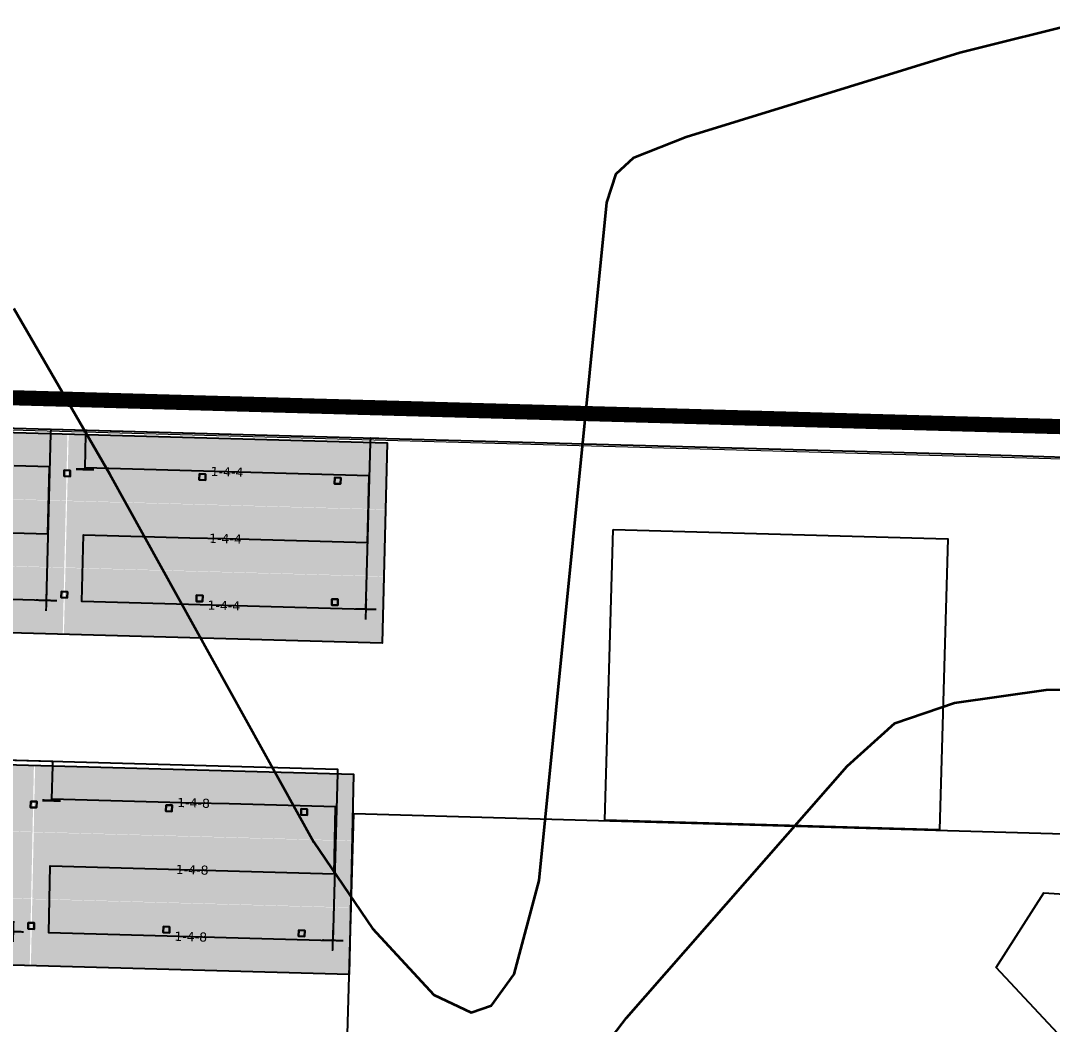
# Model space of a CAD drawing. Header units: metres. Extents: x 1477905 to 1478744, y 4202276 to 4202610.
# Drawn here: x 1478079.2 to 1478113.26, y 4202430.7 to 4202463.87 of the extents above; entities that cross this region are included whole.
import ezdxf

# ---------------------------------------------------------------- set-up
doc = ezdxf.new("R2010")
doc.units = ezdxf.units.M
doc.layers.add('Nouveau Terrain - CN - Courbes', color=22, linetype='Continuous', lineweight=0)
for name, color, linetype in [('PVcase AC Cables (Inverter - Transformer)', 181, 'Continuous'), ('PVcase Device Coloring', 7, 'Continuous'), ('PVcase Polarity Symbols', 7, 'Continuous'), ('PVcase Poles', 7, 'Continuous'), ('PVcase PV Area', 30, 'Continuous'), ('PVcase PV Modules (full frames)', 142, 'Continuous'), ('PVcase PV Modules (optimised)', 142, 'Continuous'), ('PVcase String Cables', 150, 'Continuous'), ('PVcase Stringing Numbers', 7, 'Continuous'), ('PVcase Strings', 92, 'Continuous'), ('PVcase Trenches', 7, 'Continuous')]:
    doc.layers.add(name, color=color, linetype=linetype)
doc.layers.add('PVcase Offsets', color=240, linetype='Continuous', plot=False)
doc.styles.get("Standard").update_dxf_attribs({"font": 'verdana.ttf'})
doc.styles.add('UBS-Style de texte', font='verdana.ttf')

# ---------------------------------------------------------------- blocks, each defined once
blk = doc.blocks.new('3P18@15DEG F FX ID2 PVBlock')
at = {"layer": 'PVcase PV Modules (optimised)', "color": 0}
blk.add_polyline3d([(0, 0, 1.773945735132677), (21.06698842950539, -0.5810537936249747, 1.773945735132684), (20.88445742833418, -7.198992669318526, 7.019385073192552e-15), (-0.182531001171211, -6.617938875693552, 0)], close=True, dxfattribs=at)

msp = doc.modelspace()

# ---------------------------------------------------------------- hatches: boundary and pattern name
at = {"layer": 'PVcase Device Coloring', "true_color": 0x18bf00, "transparency": 33554582}
for points in [[(1478064.14995195, 4202450.66469075), (1478064.098045019, 4202448.464906592), (1478080.691373751, 4202448.007241908), (1478080.743280682, 4202450.207026066)], [(1478080.782261551, 4202450.205950926), (1478080.73035462, 4202448.006166768), (1478091.243195011, 4202447.71620953), (1478091.295101942, 4202449.915993688)], [(1478065.2560961, 4202448.423303169), (1478065.20418917, 4202446.223519011), (1478080.639238959, 4202445.797801104), (1478080.69114589, 4202447.997585262)], [(1478080.730126758, 4202447.996510122), (1478080.678219828, 4202445.796725964), (1478091.191060219, 4202445.506768726), (1478091.242967149, 4202447.706552884)], [(1478048.774668419, 4202446.667002736), (1478048.722761488, 4202444.467218578), (1478080.587104167, 4202443.5883603), (1478080.639011097, 4202445.788144458)], [(1478080.677991966, 4202445.787069318), (1478080.626085035, 4202443.58728516), (1478091.138925426, 4202443.297327922), (1478091.190832357, 4202445.49711208)], [(1478063.038842951, 4202439.721618328), (1478062.992840501, 4202437.521671318), (1478079.589316449, 4202437.063919829), (1478079.6353189, 4202439.26386684)], [(1478079.674292005, 4202439.262791913), (1478079.628289554, 4202437.062844902), (1478090.139036405, 4202436.772945407), (1478090.185038856, 4202438.972892418)], [(1478064.138260221, 4202437.480416283), (1478064.09225777, 4202435.280469272), (1478079.543112056, 4202434.854315457), (1478079.589114507, 4202437.054262468)], [(1478079.628087612, 4202437.053187541), (1478079.582085161, 4202434.85324053), (1478090.092832012, 4202434.563341035), (1478090.138834463, 4202436.763288045)], [(1478047.652959324, 4202435.724222678), (1478047.606956873, 4202433.524275667), (1478079.496907663, 4202432.644711086), (1478079.542910114, 4202434.844658096)], [(1478079.581883219, 4202434.843583169), (1478079.535880768, 4202432.643636159), (1478090.046627619, 4202432.353736663), (1478090.09263007, 4202434.553683674)]]:
    msp.add_hatch(color=92, dxfattribs=at).paths.add_polyline_path(points, flags=0)

# ---------------------------------------------------------------- linework, layer by layer
at = {"layer": 'Nouveau Terrain - CN - Courbes', "linetype": 'Continuous', "lineweight": 35}
for points in [[(1478078.973356483, 4202454.351462113, 82), (1478082.142176707, 4202448.886875601, 82), (1478088.880758236, 4202436.720245371, 82), (1478090.813632032, 4202433.871242035, 82), (1478092.835749786, 4202431.684660921, 82), (1478094.072990886, 4202431.0997631, 82), (1478094.745277086, 4202431.323510383, 82), (1478095.496175838, 4202432.358546875, 82), (1478096.317009981, 4202435.458185858, 82), (1478098.557572864, 4202457.863829861, 82), (1478098.857275067, 4202458.805233702, 82), (1478099.440776028, 4202459.340190644, 82), (1478101.176889161, 4202460.024052858, 82), (1478110.212768901, 4202462.816157449, 82), (1478114.445317691, 4202463.867633522, 82)], [(1478078.824367723, 4202423.516406053, 81), (1478080.207088451, 4202423.977067111, 81), (1478080.915080081, 4202423.771288821, 81), (1478082.24007982, 4202422.124347439, 81), (1478083.1916784, 4202421.650971894, 81), (1478092.806295222, 4202418.943935838, 81), (1478093.758852568, 4202419.117276199, 81), (1478094.450086896, 4202419.812785664, 81), (1478094.912663583, 4202420.965193088, 81), (1478095.432537649, 4202424.187538235, 81), (1478096.278200877, 4202426.486447284, 81), (1478097.533947413, 4202428.731844072, 81), (1478099.199777257, 4202430.923728595, 81), (1478106.491443997, 4202439.230317779, 81), (1478108.065109956, 4202440.655689693, 81), (1478110.035366258, 4202441.330767407, 81), (1478113.060916472, 4202441.758529091, 81), (1478118.026277502, 4202441.852017677, 81)]]:
    msp.add_polyline3d(points, dxfattribs=at)
at = {"layer": 'PVcase AC Cables (Inverter - Transformer)'}
for points in [[(1478114.400849415, 4202450.329107716, 80.5956666800522), (1478111.435303827, 4202450.410901158, 80.62262042235419), (1478108.46975824, 4202450.492694601, 80.65262449180112), (1478105.504212652, 4202450.574488045, 80.77654675599368), (1478102.538667065, 4202450.656281487, 80.91382130495477), (1478099.573121478, 4202450.73807493, 81.06608321207749), (1478096.60757589, 4202450.819868373, 81.2), (1478093.642030303, 4202450.901661816, 81.2), (1478090.676484715, 4202450.983455259, 81.2), (1478087.710939128, 4202451.065248702, 81.2), (1478084.745393541, 4202451.147042145, 81.2), (1478081.779847953, 4202451.228835587, 81.2), (1478078.814302366, 4202451.310629031, 81.20000000000002), (1478075.848756779, 4202451.392422474, 81.19999999999999), (1478072.883211191, 4202451.474215916, 81.19165629175004), (1478069.917665604, 4202451.55600936, 81.14070949120301), (1478066.952120016, 4202451.637802802, 81.08976269062296), (1478063.986574429, 4202451.719596245, 81.10799872452509), (1478061.021028841, 4202451.801389689, 81.1274624595318), (1478058.055483254, 4202451.883183131, 81.14552175815653), (1478055.089937667, 4202451.964976574, 81.18115887967835), (1478052.124392079, 4202452.046770017, 81.2), (1478049.158846492, 4202452.12856346, 81.21210655557229)], [(1478113.684384105, 4202450.348868721, 80.59924544562305), (1478110.691282159, 4202450.431422203, 80.62821057254541), (1478107.698180214, 4202450.513975685, 80.67498840907459), (1478104.705078268, 4202450.596529166, 80.8135385366998), (1478101.711976323, 4202450.679082648, 80.95208866432502), (1478098.718874377, 4202450.76163613, 81.13246362023658), (1478095.725772432, 4202450.844189611, 81.2), (1478092.732670487, 4202450.926743093, 81.2), (1478089.739568541, 4202451.009296575, 81.2), (1478086.746466596, 4202451.091850056, 81.2), (1478083.75336465, 4202451.174403538, 81.2), (1478080.760262705, 4202451.25695702, 81.2), (1478077.767160759, 4202451.339510501, 81.2)], [(1478113.684384105, 4202450.348868721, 80.59924544562305), (1478110.691282159, 4202450.431422203, 80.62821057254541), (1478107.698180214, 4202450.513975685, 80.67498840907459), (1478104.705078268, 4202450.596529166, 80.8135385366998), (1478101.711976323, 4202450.679082648, 80.95208866432502), (1478098.718874377, 4202450.76163613, 81.13246362023658), (1478095.725772432, 4202450.844189611, 81.2), (1478092.732670487, 4202450.926743093, 81.2), (1478089.739568541, 4202451.009296575, 81.2), (1478086.746466596, 4202451.091850056, 81.2), (1478083.75336465, 4202451.174403538, 81.2), (1478080.760262705, 4202451.25695702, 81.2), (1478077.767160759, 4202451.339510501, 81.2)], [(1478113.684384105, 4202450.348868722, 80.5992454456664), (1478110.691282159, 4202450.431422204, 80.62821057258991), (1478107.698180214, 4202450.513975685, 80.67498840911279), (1478104.705078268, 4202450.596529167, 80.81353853673801), (1478101.711976323, 4202450.679082649, 80.95208866436322), (1478098.718874377, 4202450.761636131, 81.1324636202438), (1478095.725772432, 4202450.844189612, 81.2), (1478092.732670487, 4202450.926743094, 81.2), (1478089.739568541, 4202451.009296576, 81.2), (1478086.746466596, 4202451.091850057, 81.2), (1478083.75336465, 4202451.174403539, 81.2), (1478080.760262705, 4202451.256957021, 81.2), (1478077.767160759, 4202451.339510502, 81.2)]]:
    msp.add_polyline3d(points, dxfattribs=at)
at = {"layer": 'PVcase Offsets'}
for points in [[(1478098.762665926, 4202447.056799303), (1478109.814342573, 4202446.741900147), (1478109.540644408, 4202437.13621032), (1478098.488967761, 4202437.451109475)], [(1478090.198081175, 4202437.668330153), (1478117.110553353, 4202436.901503992), (1478116.673129078, 4202421.549695151), (1478089.7606569, 4202422.316521311)]]:
    msp.add_lwpolyline(points, close=True, dxfattribs=at)
msp.add_lwpolyline([(1478114.848808461, 4202428.89157272), (1478111.404099601, 4202432.578557471), (1478112.982184342, 4202435.04689908), (1478118.036706036, 4202434.71816761)], dxfattribs=at)
at = {"layer": 'PVcase Poles'}
for points in [[(1478080.629979176, 4202448.813620178, 80.9650384061139), (1478080.635493328, 4202449.01354415, 80.9650384061139), (1478080.635493328, 4202449.01354415, 84.29523586983176), (1478080.629979176, 4202448.813620178, 84.24164011165983), (1478080.629979176, 4202448.813620178, 80.9650384061139), (1478080.829903146, 4202448.808106026, 80.9650384061139), (1478080.829903146, 4202448.808106026, 84.24461285425687), (1478080.629979176, 4202448.813620178, 84.24164011165983), (1478080.829903146, 4202448.808106026, 84.24461285425687), (1478080.835417299, 4202449.008029997, 84.29820861242881), (1478080.835417299, 4202449.008029997, 80.9650384061139), (1478080.829903146, 4202448.808106026, 80.9650384061139), (1478080.835417299, 4202449.008029997, 80.9650384061139), (1478080.635493328, 4202449.01354415, 80.9650384061139), (1478080.835417299, 4202449.008029997, 80.9650384061139), (1478080.835417299, 4202449.008029997, 84.29820861242881), (1478080.635493328, 4202449.01354415, 84.29523586983176)], [(1478085.096786906, 4202448.690420055, 81), (1478085.102301058, 4202448.890344026, 81), (1478085.102301058, 4202448.890344026, 84.36165446736054), (1478085.096786906, 4202448.690420055, 84.30805870918861), (1478085.096786906, 4202448.690420055, 81), (1478085.296710877, 4202448.684905902, 81), (1478085.296710877, 4202448.684905902, 84.31103145178565), (1478085.096786906, 4202448.690420055, 84.30805870918861), (1478085.296710877, 4202448.684905902, 84.31103145178565), (1478085.302225029, 4202448.884829874, 84.36462720995759), (1478085.302225029, 4202448.884829874, 81), (1478085.296710877, 4202448.684905902, 81), (1478085.302225029, 4202448.884829874, 81), (1478085.102301058, 4202448.890344026, 81), (1478085.302225029, 4202448.884829874, 81), (1478085.302225029, 4202448.884829874, 84.36462720995759), (1478085.102301058, 4202448.890344026, 84.36165446736054)], [(1478089.563594636, 4202448.567219931, 81), (1478089.569108789, 4202448.767143902, 81), (1478089.569108789, 4202448.767143902, 84.42807306464023), (1478089.563594636, 4202448.567219931, 84.37447730646831), (1478089.563594636, 4202448.567219931, 81), (1478089.763518607, 4202448.561705778, 81), (1478089.763518607, 4202448.561705778, 84.37745004906535), (1478089.563594636, 4202448.567219931, 84.37447730646831), (1478089.763518607, 4202448.561705778, 84.37745004906535), (1478089.769032759, 4202448.76162975, 84.43104580723727), (1478089.769032759, 4202448.76162975, 81), (1478089.763518607, 4202448.561705778, 81), (1478089.769032759, 4202448.76162975, 81), (1478089.569108789, 4202448.767143902, 81), (1478089.769032759, 4202448.76162975, 81), (1478089.769032759, 4202448.76162975, 84.43104580723727), (1478089.569108789, 4202448.767143902, 84.42807306464023)], [(1478080.535359706, 4202444.803704556, 80.90545458216161), (1478080.540873858, 4202445.003628528, 80.90545458216161), (1478080.540873858, 4202445.003628528, 83.22061036087672), (1478080.535359706, 4202444.803704556, 83.16701460270478), (1478080.535359706, 4202444.803704556, 80.90545458216161), (1478080.735283676, 4202444.798190404, 80.90545458216161), (1478080.735283676, 4202444.798190404, 83.16998734530183), (1478080.535359706, 4202444.803704556, 83.16701460270478), (1478080.735283676, 4202444.798190404, 83.16998734530183), (1478080.740797829, 4202444.998114375, 83.22358310347376), (1478080.740797829, 4202444.998114375, 80.90545458216161), (1478080.735283676, 4202444.798190404, 80.90545458216161), (1478080.740797829, 4202444.998114375, 80.90545458216161), (1478080.540873858, 4202445.003628528, 80.90545458216161), (1478080.740797829, 4202444.998114375, 80.90545458216161), (1478080.740797829, 4202444.998114375, 83.22358310347376), (1478080.540873858, 4202445.003628528, 83.22061036087672)], [(1478085.002167436, 4202444.680504433, 81), (1478085.007681588, 4202444.880428405, 81), (1478085.007681588, 4202444.880428405, 83.2870289584055), (1478085.002167436, 4202444.680504433, 83.23343320023356), (1478085.002167436, 4202444.680504433, 81), (1478085.202091407, 4202444.674990281, 81), (1478085.202091407, 4202444.674990281, 83.23640594283061), (1478085.002167436, 4202444.680504433, 83.23343320023356), (1478085.202091407, 4202444.674990281, 83.23640594283061), (1478085.207605559, 4202444.874914252, 83.29000170100254), (1478085.207605559, 4202444.874914252, 81), (1478085.202091407, 4202444.674990281, 81), (1478085.207605559, 4202444.874914252, 81), (1478085.007681588, 4202444.880428405, 81), (1478085.207605559, 4202444.874914252, 81), (1478085.207605559, 4202444.874914252, 83.29000170100254), (1478085.007681588, 4202444.880428405, 83.2870289584055)], [(1478089.468975166, 4202444.557304309, 81), (1478089.474489319, 4202444.75722828, 81), (1478089.474489319, 4202444.75722828, 83.35344755569037), (1478089.468975166, 4202444.557304309, 83.29985179751843), (1478089.468975166, 4202444.557304309, 81), (1478089.668899137, 4202444.551790156, 81), (1478089.668899137, 4202444.551790156, 83.30282454011548), (1478089.468975166, 4202444.557304309, 83.29985179751843), (1478089.668899137, 4202444.551790156, 83.30282454011548), (1478089.674413289, 4202444.751714128, 83.3564202982874), (1478089.674413289, 4202444.751714128, 81), (1478089.668899137, 4202444.551790156, 81), (1478089.674413289, 4202444.751714128, 81), (1478089.474489319, 4202444.75722828, 81), (1478089.674413289, 4202444.751714128, 81), (1478089.674413289, 4202444.751714128, 83.3564202982874), (1478089.474489319, 4202444.75722828, 83.35344755569037)], [(1478079.525491088, 4202437.870365142, 80.7819171672902), (1478079.531005241, 4202438.070289114, 80.7819171672902), (1478079.531005241, 4202438.070289114, 84.07406696097839), (1478079.525491088, 4202437.870365142, 84.02046052755105), (1478079.525491088, 4202437.870365142, 80.7819171672902), (1478079.725415059, 4202437.86485099, 80.7819171672902), (1478079.725415059, 4202437.86485099, 84.02543815560468), (1478079.525491088, 4202437.870365142, 84.02046052755105), (1478079.725415059, 4202437.86485099, 84.02543815560468), (1478079.730929211, 4202438.064774961, 84.079044589032), (1478079.730929211, 4202438.064774961, 80.7819171672902), (1478079.725415059, 4202437.86485099, 80.7819171672902), (1478079.730929211, 4202438.064774961, 80.7819171672902), (1478079.531005241, 4202438.070289114, 80.7819171672902), (1478079.730929211, 4202438.064774961, 80.7819171672902), (1478079.730929211, 4202438.064774961, 84.079044589032), (1478079.531005241, 4202438.070289114, 84.07406696097839)], [(1478083.991409293, 4202437.747189553, 80.84181053295515), (1478083.996923445, 4202437.947113524, 80.84181053295515), (1478083.996923445, 4202437.947113524, 84.18525762898228), (1478083.991409293, 4202437.747189553, 84.13165119555497), (1478083.991409293, 4202437.747189553, 80.84181053295515), (1478084.191333264, 4202437.7416754, 80.84181053295515), (1478084.191333264, 4202437.7416754, 84.13662882360858), (1478083.991409293, 4202437.747189553, 84.13165119555497), (1478084.191333264, 4202437.7416754, 84.13662882360858), (1478084.196847416, 4202437.941599372, 84.19023525703591), (1478084.196847416, 4202437.941599372, 80.84181053295515), (1478084.191333264, 4202437.7416754, 80.84181053295515), (1478084.196847416, 4202437.941599372, 80.84181053295515), (1478083.996923445, 4202437.947113524, 80.84181053295515), (1478084.196847416, 4202437.941599372, 80.84181053295515), (1478084.196847416, 4202437.941599372, 84.19023525703591), (1478083.996923445, 4202437.947113524, 84.18525762898228)], [(1478088.457327498, 4202437.624013963, 81), (1478088.46284165, 4202437.823937935, 81), (1478088.46284165, 4202437.823937935, 84.29644829697868), (1478088.457327498, 4202437.624013963, 84.24284186355136), (1478088.457327498, 4202437.624013963, 81), (1478088.657251468, 4202437.618499811, 81), (1478088.657251468, 4202437.618499811, 84.24781949160497), (1478088.457327498, 4202437.624013963, 84.24284186355136), (1478088.657251468, 4202437.618499811, 84.24781949160497), (1478088.662765621, 4202437.818423782, 84.3014259250323), (1478088.662765621, 4202437.818423782, 81), (1478088.657251468, 4202437.618499811, 81), (1478088.662765621, 4202437.818423782, 81), (1478088.46284165, 4202437.823937935, 81), (1478088.662765621, 4202437.818423782, 81), (1478088.662765621, 4202437.818423782, 84.3014259250323), (1478088.46284165, 4202437.823937935, 84.29644829697868)], [(1478079.441634704, 4202433.860152661, 80.56488697506353), (1478079.447148857, 4202434.060076633, 80.56488697506353), (1478079.447148857, 4202434.060076633, 82.99965545435795), (1478079.441634704, 4202433.860152661, 82.94604902093063), (1478079.441634704, 4202433.860152661, 80.56488697506353), (1478079.641558675, 4202433.854638509, 80.56488697506353), (1478079.641558675, 4202433.854638509, 82.95102664898424), (1478079.441634704, 4202433.860152661, 82.94604902093063), (1478079.641558675, 4202433.854638509, 82.95102664898424), (1478079.647072827, 4202434.05456248, 83.00463308241156), (1478079.647072827, 4202434.05456248, 80.56488697506353), (1478079.641558675, 4202433.854638509, 80.56488697506353), (1478079.647072827, 4202434.05456248, 80.56488697506353), (1478079.447148857, 4202434.060076633, 80.56488697506353), (1478079.647072827, 4202434.05456248, 80.56488697506353), (1478079.647072827, 4202434.05456248, 83.00463308241156), (1478079.447148857, 4202434.060076633, 82.99965545435795)], [(1478083.907552909, 4202433.736977072, 80.62047958794822), (1478083.913067061, 4202433.936901043, 80.62047958794822), (1478083.913067061, 4202433.936901043, 83.11084612235435), (1478083.907552909, 4202433.736977072, 83.05723968892703), (1478083.907552909, 4202433.736977072, 80.62047958794822), (1478084.10747688, 4202433.731462919, 80.62047958794822), (1478084.10747688, 4202433.731462919, 83.06221731698064), (1478083.907552909, 4202433.736977072, 83.05723968892703), (1478084.10747688, 4202433.731462919, 83.06221731698064), (1478084.112991032, 4202433.931386891, 83.11582375040796), (1478084.112991032, 4202433.931386891, 80.62047958794822), (1478084.10747688, 4202433.731462919, 80.62047958794822), (1478084.112991032, 4202433.931386891, 80.62047958794822), (1478083.913067061, 4202433.936901043, 80.62047958794822), (1478084.112991032, 4202433.931386891, 80.62047958794822), (1478084.112991032, 4202433.931386891, 83.11582375040796), (1478083.913067061, 4202433.936901043, 83.11084612235435)], [(1478088.373471114, 4202433.613801482, 80.85361933821764), (1478088.378985266, 4202433.813725454, 80.85361933821764), (1478088.378985266, 4202433.813725454, 83.22203679035826), (1478088.373471114, 4202433.613801482, 83.16843035693093), (1478088.373471114, 4202433.613801482, 80.85361933821764), (1478088.573395084, 4202433.60828733, 80.85361933821764), (1478088.573395084, 4202433.60828733, 83.17340798498455), (1478088.373471114, 4202433.613801482, 83.16843035693093), (1478088.573395084, 4202433.60828733, 83.17340798498455), (1478088.578909237, 4202433.808211301, 83.22701441841187), (1478088.578909237, 4202433.808211301, 80.85361933821764), (1478088.573395084, 4202433.60828733, 80.85361933821764), (1478088.578909237, 4202433.808211301, 80.85361933821764), (1478088.378985266, 4202433.813725454, 80.85361933821764), (1478088.578909237, 4202433.808211301, 80.85361933821764), (1478088.578909237, 4202433.808211301, 83.22701441841187), (1478088.378985266, 4202433.813725454, 83.22203679035826)]]:
    msp.add_polyline3d(points, dxfattribs=at)
at = {"layer": 'PVcase PV Area', "color": 92, "lineweight": 0, "ltscale": 0.3}
msp.add_lwpolyline([(1478081.195897831, 4202309.408074516, -0.05134033259658074), (1478078.780944264, 4202309.865308243), (1478063.362561366, 4202314.461482239, 0.05805379121474256), (1478060.627146449, 4202314.941552777, 0.01764863790454796), (1478045.521908471, 4202315.280897629), (1477980.304835158, 4202315.382556441), (1477969.227141967, 4202315.399824084, -0.5981483022966041), (1477963.409771807, 4202326.276816209), (1477966.523975583, 4202330.958387922), (1477988.681383842, 4202364.267542757), (1478000.256834568, 4202382.239012351), (1478010.317299969, 4202397.723511036), (1478024.479096755, 4202416.97208983), (1478037.541256056, 4202436.830169353), (1478046.880113991, 4202449.340671219), (1478048.925549185, 4202451.178073373), (1478191.473299444, 4202447.246428729, 0.1064139140517762), (1478196.779234951, 4202442.745830558), (1478193.703769114, 4202331.24014277), (1478155.058289575, 4202322.182856176, 0.2166355322477609), (1478133.90654308, 4202308.191252904, -0.2264994037307809), (1478128.45885733, 4202305.403806316), (1478120.587080255, 4202306.0704303)], format="xyb", close=True, dxfattribs=at)
at = {"layer": 'PVcase String Cables'}
for points in [[(1478115.189331682, 4202450.507436451, 80.59612729935512), (1478112.2524795, 4202450.588438493, 80.61948356044506), (1478109.315627317, 4202450.669440537, 80.65355579372728), (1478106.378775135, 4202450.750442579, 80.74427160695221), (1478103.441922952, 4202450.831444623, 80.88021794362233), (1478100.50507077, 4202450.912446666, 81.01616428025424), (1478097.568218588, 4202450.993448709, 81.20000000000002), (1478094.631366405, 4202451.074450752, 81.2), (1478091.694514223, 4202451.155452795, 81.2), (1478088.75766204, 4202451.236454838, 81.2), (1478085.820809858, 4202451.317456882, 81.2), (1478082.883957675, 4202451.398458924, 81.2), (1478079.947105493, 4202451.479460968, 81.2), (1478077.01025331, 4202451.56046301, 81.2)], [(1478115.189331682, 4202450.507436451, 80.59612729935512), (1478112.2524795, 4202450.588438493, 80.61948356044506), (1478109.315627317, 4202450.669440537, 80.65355579372728), (1478106.378775135, 4202450.750442579, 80.74427160695221), (1478103.441922952, 4202450.831444623, 80.88021794362233), (1478100.50507077, 4202450.912446666, 81.01616428025424), (1478097.568218588, 4202450.993448709, 81.20000000000002), (1478094.631366405, 4202451.074450752, 81.2), (1478091.694514223, 4202451.155452795, 81.2), (1478088.75766204, 4202451.236454838, 81.2), (1478085.820809858, 4202451.317456882, 81.2), (1478082.883957675, 4202451.398458924, 81.2), (1478079.947105493, 4202451.479460968, 81.2), (1478077.01025331, 4202451.56046301, 81.2)], [(1478115.189331682, 4202450.507436451, 80.59612729935512), (1478112.2524795, 4202450.588438493, 80.61948356044506), (1478109.315627317, 4202450.669440537, 80.65355579372728), (1478106.378775135, 4202450.750442579, 80.74427160695221), (1478103.441922952, 4202450.831444623, 80.88021794362233), (1478100.50507077, 4202450.912446666, 81.01616428025424), (1478097.568218588, 4202450.993448709, 81.20000000000002), (1478094.631366405, 4202451.074450752, 81.2), (1478091.694514223, 4202451.155452795, 81.2), (1478088.75766204, 4202451.236454838, 81.2), (1478085.820809858, 4202451.317456882, 81.2), (1478082.883957675, 4202451.398458924, 81.2), (1478079.947105493, 4202451.479460968, 81.2), (1478077.01025331, 4202451.56046301, 81.2)], [(1478115.189331682, 4202450.507436451, 80.59612729935512), (1478112.2524795, 4202450.588438493, 80.61948356044506), (1478109.315627317, 4202450.669440537, 80.65355579372728), (1478106.378775135, 4202450.750442579, 80.74427160695221), (1478103.441922952, 4202450.831444623, 80.88021794362233), (1478100.50507077, 4202450.912446666, 81.01616428025424), (1478097.568218588, 4202450.993448709, 81.20000000000002), (1478094.631366405, 4202451.074450752, 81.2), (1478091.694514223, 4202451.155452795, 81.2), (1478088.75766204, 4202451.236454838, 81.2), (1478085.820809858, 4202451.317456882, 81.2), (1478082.883957675, 4202451.398458924, 81.2), (1478079.947105493, 4202451.479460968, 81.2), (1478077.01025331, 4202451.56046301, 81.2)], [(1478115.189331682, 4202450.507436451, 80.59612729935512), (1478112.2524795, 4202450.588438493, 80.61948356044506), (1478109.315627317, 4202450.669440537, 80.65355579372728), (1478106.378775135, 4202450.750442579, 80.74427160695221), (1478103.441922952, 4202450.831444623, 80.88021794362233), (1478100.50507077, 4202450.912446666, 81.01616428025424), (1478097.568218588, 4202450.993448709, 81.20000000000002), (1478094.631366405, 4202451.074450752, 81.2), (1478091.694514223, 4202451.155452795, 81.2), (1478088.75766204, 4202451.236454838, 81.2), (1478085.820809858, 4202451.317456882, 81.2), (1478082.883957675, 4202451.398458924, 81.2), (1478079.947105493, 4202451.479460968, 81.2), (1478077.01025331, 4202451.56046301, 81.2)], [(1478115.189331682, 4202450.507436451, 80.59612729935512), (1478112.2524795, 4202450.588438493, 80.61948356044506), (1478109.315627317, 4202450.669440537, 80.65355579372728), (1478106.378775135, 4202450.750442579, 80.74427160695221), (1478103.441922952, 4202450.831444623, 80.88021794362233), (1478100.50507077, 4202450.912446666, 81.01616428025424), (1478097.568218588, 4202450.993448709, 81.20000000000002), (1478094.631366405, 4202451.074450752, 81.2), (1478091.694514223, 4202451.155452795, 81.2), (1478088.75766204, 4202451.236454838, 81.2), (1478085.820809858, 4202451.317456882, 81.2), (1478082.883957675, 4202451.398458924, 81.2), (1478079.947105493, 4202451.479460968, 81.2), (1478077.01025331, 4202451.56046301, 81.2)], [(1478115.189331682, 4202450.507436451, 80.59612729935512), (1478112.2524795, 4202450.588438493, 80.61948356044506), (1478109.315627317, 4202450.669440537, 80.65355579372728), (1478106.378775135, 4202450.750442579, 80.74427160695221), (1478103.441922952, 4202450.831444623, 80.88021794362233), (1478100.50507077, 4202450.912446666, 81.01616428025424), (1478097.568218588, 4202450.993448709, 81.20000000000002), (1478094.631366405, 4202451.074450752, 81.2), (1478091.694514223, 4202451.155452795, 81.2), (1478088.75766204, 4202451.236454838, 81.2), (1478085.820809858, 4202451.317456882, 81.2), (1478082.883957675, 4202451.398458924, 81.2), (1478079.947105493, 4202451.479460968, 81.2), (1478077.01025331, 4202451.56046301, 81.2)], [(1478115.189331682, 4202450.507436451, 80.59612729935512), (1478112.2524795, 4202450.588438493, 80.61948356044506), (1478109.315627317, 4202450.669440537, 80.65355579372728), (1478106.378775135, 4202450.750442579, 80.74427160695221), (1478103.441922952, 4202450.831444623, 80.88021794362233), (1478100.50507077, 4202450.912446666, 81.01616428025424), (1478097.568218588, 4202450.993448709, 81.20000000000002), (1478094.631366405, 4202451.074450752, 81.2), (1478091.694514223, 4202451.155452795, 81.2), (1478088.75766204, 4202451.236454838, 81.2), (1478085.820809858, 4202451.317456882, 81.2), (1478082.883957675, 4202451.398458924, 81.2), (1478079.947105493, 4202451.479460968, 81.2), (1478077.01025331, 4202451.56046301, 81.2)], [(1478115.189331682, 4202450.507436451, 80.59612729935512), (1478112.2524795, 4202450.588438493, 80.61948356044506), (1478109.315627317, 4202450.669440537, 80.65355579372728), (1478106.378775135, 4202450.750442579, 80.74427160695221), (1478103.441922952, 4202450.831444623, 80.88021794362233), (1478100.50507077, 4202450.912446666, 81.01616428025424), (1478097.568218588, 4202450.993448709, 81.20000000000002), (1478094.631366405, 4202451.074450752, 81.2), (1478091.694514223, 4202451.155452795, 81.2), (1478088.75766204, 4202451.236454838, 81.2), (1478085.820809858, 4202451.317456882, 81.2), (1478082.883957675, 4202451.398458924, 81.2), (1478079.947105493, 4202451.479460968, 81.2), (1478077.01025331, 4202451.56046301, 81.2)], [(1478115.189331682, 4202450.507436451, 80.59612729935512), (1478112.2524795, 4202450.588438493, 80.61948356044506), (1478109.315627317, 4202450.669440537, 80.65355579372728), (1478106.378775135, 4202450.750442579, 80.74427160695221), (1478103.441922952, 4202450.831444623, 80.88021794362233), (1478100.50507077, 4202450.912446666, 81.01616428025424), (1478097.568218588, 4202450.993448709, 81.20000000000002), (1478094.631366405, 4202451.074450752, 81.2), (1478091.694514223, 4202451.155452795, 81.2), (1478088.75766204, 4202451.236454838, 81.2), (1478085.820809858, 4202451.317456882, 81.2), (1478082.883957675, 4202451.398458924, 81.2), (1478079.947105493, 4202451.479460968, 81.2), (1478077.01025331, 4202451.56046301, 81.2)], [(1478049.315436812, 4202445.551479761, 83.16623295537535), (1478049.46763475, 4202451.069647354, 84.64544599205603), (1478049.471770365, 4202451.219590346, 84.6454493719224), (1478069.985039463, 4202450.653808831, 84.45726351962587), (1478070.233978791, 4202450.646942775, 84.46053165222757), (1478091.298640441, 4202450.065953166, 84.77374980872113), (1478091.298640441, 4202450.065953166, 81.19999999999999), (1478094.143145911, 4202449.987498162, 81.2), (1478096.98765138, 4202449.909043157, 81.2), (1478099.83215685, 4202449.830588154, 81.03897754234596), (1478102.67666232, 4202449.75213315, 80.87049670161143), (1478105.521167789, 4202449.673678145, 80.73882507700436), (1478108.365673259, 4202449.595223141, 80.61051827691712), (1478111.210178728, 4202449.516768137, 80.58206492021132), (1478114.054684198, 4202449.438313132, 80.55654399080832), (1478116.899189668, 4202449.359858128, 80.54027668327818), (1478116.899189668, 4202449.359858128, 83.8064566975674), (1478137.96616261, 4202448.778804772, 83.83201114157197), (1478138.229225669, 4202448.771549164, 83.82929772047937), (1478138.653821305, 4202448.759838288, 83.82673073883487)], [(1478063.518215553, 4202449.581506919, 84.22146237656268), (1478063.548548616, 4202450.681278203, 84.51626966407711), (1478063.55268423, 4202450.831221201, 84.51627304394316), (1478069.985039463, 4202450.653808831, 84.45726351962587), (1478070.233978791, 4202450.646942775, 84.46053165222757), (1478091.298640441, 4202450.065953166, 84.77374980872113), (1478091.298640441, 4202450.065953166, 81.19999999999999), (1478094.143145911, 4202449.987498162, 81.2), (1478096.98765138, 4202449.909043157, 81.2), (1478099.83215685, 4202449.830588154, 81.03897754234596), (1478102.67666232, 4202449.75213315, 80.87049670161143), (1478105.521167789, 4202449.673678145, 80.73882507700436), (1478108.365673259, 4202449.595223141, 80.61051827691712), (1478111.210178728, 4202449.516768137, 80.58206492021132), (1478114.054684198, 4202449.438313132, 80.55654399080832), (1478116.899189668, 4202449.359858128, 80.54027668327818), (1478116.899189668, 4202449.359858128, 83.8064566975674), (1478137.96616261, 4202448.778804772, 83.83201114157197), (1478138.229225669, 4202448.771549164, 83.82929772047937), (1478138.653821305, 4202448.759838288, 83.82673073883487)], [(1478064.624359704, 4202447.340119338, 83.61855290511461), (1478064.715625205, 4202450.649088776, 84.50556306721431), (1478064.719760819, 4202450.799031775, 84.50556644708034), (1478069.985039463, 4202450.65380883, 84.45726351962776), (1478070.233978791, 4202450.646942774, 84.46053165222443), (1478091.298640441, 4202450.065953165, 84.77374980872146), (1478091.298640441, 4202450.065953165, 81.2), (1478094.143145911, 4202449.987498161, 81.2), (1478096.98765138, 4202449.909043157, 81.2), (1478099.83215685, 4202449.830588153, 81.03897754233874), (1478102.67666232, 4202449.752133149, 80.87049670157323), (1478105.521167789, 4202449.673678144, 80.73882507697667), (1478108.365673259, 4202449.59522314, 80.6105182768744), (1478111.210178728, 4202449.516768136, 80.58206492016792), (1478114.054684198, 4202449.438313131, 80.55654399076518), (1478116.899189667, 4202449.359858127, 80.5402766832363), (1478116.899189667, 4202449.359858127, 83.80645669756714), (1478137.96616261, 4202448.778804771, 83.832011141572), (1478138.229225669, 4202448.771549164, 83.82929772047937), (1478138.653821305, 4202448.759838288, 83.82673073883487)], [(1478064.690720342, 4202449.549167776, 84.21070598215361), (1478064.721053405, 4202450.648939059, 84.50551326966804), (1478064.725189019, 4202450.798882059, 84.50551664953433), (1478069.985039463, 4202450.653808831, 84.45726351962587), (1478070.233978791, 4202450.646942775, 84.46053165222757), (1478091.298640441, 4202450.065953166, 84.77374980872113), (1478091.298640441, 4202450.065953166, 81.19999999999999), (1478094.143145911, 4202449.987498162, 81.2), (1478096.98765138, 4202449.909043157, 81.2), (1478099.83215685, 4202449.830588154, 81.03897754234596), (1478102.67666232, 4202449.75213315, 80.87049670161143), (1478105.521167789, 4202449.673678145, 80.73882507700436), (1478108.365673259, 4202449.595223141, 80.61051827691712), (1478111.210178728, 4202449.516768137, 80.58206492021132), (1478114.054684198, 4202449.438313132, 80.55654399080832), (1478116.899189668, 4202449.359858128, 80.54027668327818), (1478116.899189668, 4202449.359858128, 83.8064566975674), (1478137.96616261, 4202448.778804772, 83.83201114157197), (1478138.229225669, 4202448.771549164, 83.82929772047937), (1478138.653821305, 4202448.759838288, 83.82673073883487)], [(1478065.796864493, 4202447.307780195, 83.6077965107079), (1478065.888129994, 4202450.616749633, 84.49480667280547), (1478065.892265608, 4202450.766692632, 84.49481005267151), (1478069.985039463, 4202450.65380883, 84.45726351962776), (1478070.233978791, 4202450.646942774, 84.46053165222443), (1478091.298640441, 4202450.065953165, 84.77374980872146), (1478091.298640441, 4202450.065953165, 81.2), (1478094.143145911, 4202449.987498161, 81.2), (1478096.98765138, 4202449.909043157, 81.2), (1478099.83215685, 4202449.830588153, 81.03897754233874), (1478102.67666232, 4202449.752133149, 80.87049670157323), (1478105.521167789, 4202449.673678144, 80.73882507697667), (1478108.365673259, 4202449.59522314, 80.6105182768744), (1478111.210178728, 4202449.516768136, 80.58206492016792), (1478114.054684198, 4202449.438313131, 80.55654399076518), (1478116.899189667, 4202449.359858127, 80.5402766832363), (1478116.899189667, 4202449.359858127, 83.80645669756714), (1478137.96616261, 4202448.778804771, 83.832011141572), (1478138.229225669, 4202448.771549164, 83.82929772047937), (1478138.653821305, 4202448.759838288, 83.82673073883487)], [(1478080.046335774, 4202444.703883274, 83.12943664950252), (1478080.198533712, 4202450.222050869, 84.60875087819899), (1478080.202669327, 4202450.371993871, 84.60875975692244), (1478091.298640441, 4202450.065953166, 84.77374980872113), (1478091.298640441, 4202450.065953166, 81.19999999999999), (1478094.143145911, 4202449.987498162, 81.2), (1478096.98765138, 4202449.909043157, 81.2), (1478099.83215685, 4202449.830588154, 81.03897754234596), (1478102.67666232, 4202449.75213315, 80.87049670161143), (1478105.521167789, 4202449.673678145, 80.73882507700436), (1478108.365673259, 4202449.595223141, 80.61051827691712), (1478111.210178728, 4202449.516768137, 80.58206492021132), (1478114.054684198, 4202449.438313132, 80.55654399080832), (1478116.899189668, 4202449.359858128, 80.54027668327818), (1478116.899189668, 4202449.359858128, 83.8064566975674), (1478137.96616261, 4202448.778804771, 83.832011141572), (1478138.229225669, 4202448.771549164, 83.82929772047937), (1478138.653821305, 4202448.759838288, 83.82673073883487)], [(1478081.323029943, 4202449.090427952, 84.33109500149001), (1478081.353363006, 4202450.190199238, 84.62592245723035), (1478081.357498621, 4202450.340142241, 84.6259313359538), (1478091.298640441, 4202450.065953165, 84.77374980872146), (1478091.298640441, 4202450.065953165, 81.2), (1478094.143145911, 4202449.987498161, 81.2), (1478096.98765138, 4202449.909043157, 81.2), (1478099.83215685, 4202449.830588153, 81.03897754233874), (1478102.67666232, 4202449.752133149, 80.87049670157323), (1478105.521167789, 4202449.673678145, 80.73882507701488), (1478108.365673259, 4202449.595223141, 80.61051827691897), (1478111.210178728, 4202449.516768136, 80.58206492016792), (1478114.054684198, 4202449.438313132, 80.55654399080852), (1478116.899189667, 4202449.359858128, 80.54027668327839), (1478116.899189667, 4202449.359858128, 83.80645669756711), (1478137.96616261, 4202448.778804771, 83.832011141572), (1478138.229225669, 4202448.771549164, 83.82929772047937), (1478138.653821305, 4202448.759838288, 83.82673073883487)], [(1478090.598157034, 4202444.412850896, 83.28633553839482), (1478090.750354972, 4202449.931018489, 84.76564976684564), (1478090.754490587, 4202450.080961498, 84.76565864556713), (1478091.298640442, 4202450.065953166, 84.7737498087246), (1478091.298640442, 4202450.065953166, 81.2), (1478094.143145911, 4202449.987498162, 81.2), (1478096.987651381, 4202449.909043157, 81.2), (1478099.83215685, 4202449.830588154, 81.03897754232791), (1478102.67666232, 4202449.75213315, 80.87049670160093), (1478105.521167789, 4202449.673678145, 80.73882507700436), (1478108.365673259, 4202449.595223141, 80.61051827691712), (1478111.210178728, 4202449.516768137, 80.58206492021132), (1478114.054684198, 4202449.438313132, 80.55654399080832), (1478116.899189668, 4202449.359858128, 80.54027668327818), (1478116.899189668, 4202449.359858128, 83.8064566975674), (1478137.96616261, 4202448.778804772, 83.83201114157197), (1478138.229225669, 4202448.771549164, 83.82929772047937), (1478138.653821305, 4202448.759838288, 83.82673073883487)], [(1478069.127708039, 4202439.703736881, 84.1347171775593), (1478089.659353397, 4202439.13744852, 84.64590597652641), (1478089.655217783, 4202438.987505542, 84.64588108828698), (1478089.503019844, 4202433.46933795, 83.16627220914684)], [(1478069.127708039, 4202439.703736879, 84.13471717756028), (1478080.252368456, 4202439.396904883, 84.41169457992714), (1478080.248232842, 4202439.246961909, 84.41166969169103), (1478080.21789978, 4202438.147190626, 84.11678351269742)]]:
    msp.add_polyline3d(points, dxfattribs=at)
at = {"layer": 'PVcase Strings'}
for points in [[(1478078.926045982, 4202446.94566101), (1478080.098470567, 4202446.913324079), (1478080.150605359, 4202449.122764883), (1478078.978180774, 4202449.155101814)], [(1478090.598157034, 4202444.412850896), (1478089.425732449, 4202444.445187827), (1478088.253307865, 4202444.477524757), (1478087.08088328, 4202444.509861689), (1478085.908458696, 4202444.54219862), (1478084.736034112, 4202444.574535551), (1478083.563609527, 4202444.606872481), (1478082.391184943, 4202444.639209413), (1478081.218760358, 4202444.671546344), (1478081.270895151, 4202446.880987148), (1478082.443319735, 4202446.848650217), (1478083.61574432, 4202446.816313285), (1478084.788168904, 4202446.783976355), (1478085.960593489, 4202446.751639424), (1478087.133018073, 4202446.719302493), (1478088.305442657, 4202446.686965561), (1478089.477867242, 4202446.654628631), (1478090.650291826, 4202446.6222917), (1478090.702426618, 4202448.831732504), (1478089.530002034, 4202448.864069435), (1478088.35757745, 4202448.896406366), (1478087.185152865, 4202448.928743297), (1478086.012728281, 4202448.961080228), (1478084.840303696, 4202448.993417159), (1478083.667879112, 4202449.025754089), (1478082.495454528, 4202449.058091021), (1478081.323029943, 4202449.090427952)], [(1478080.046335774, 4202444.703883274), (1478078.87391119, 4202444.736220206)], [(1478089.503019844, 4202433.46933795), (1478088.330828738, 4202433.501668442), (1478087.158637632, 4202433.533998934), (1478085.986446526, 4202433.566329424), (1478084.814255419, 4202433.598659916), (1478083.642064313, 4202433.630990407), (1478082.469873207, 4202433.663320899), (1478081.2976821, 4202433.695651391), (1478080.125490994, 4202433.727981882), (1478080.171695387, 4202435.937586254), (1478081.343886493, 4202435.905255762), (1478082.5160776, 4202435.87292527), (1478083.688268706, 4202435.840594779), (1478084.860459812, 4202435.808264287), (1478086.032650919, 4202435.775933796), (1478087.204842025, 4202435.743603305), (1478088.377033131, 4202435.711272813), (1478089.549224237, 4202435.678942322), (1478089.59542863, 4202437.888546694), (1478088.423237524, 4202437.920877186), (1478087.251046418, 4202437.953207677), (1478086.078855311, 4202437.985538168), (1478084.906664205, 4202438.017868659), (1478083.734473099, 4202438.050199151), (1478082.562281993, 4202438.082529643), (1478081.390090886, 4202438.114860134), (1478080.21789978, 4202438.147190626)]]:
    msp.add_lwpolyline(points, dxfattribs=at)
at = {"layer": 'PVcase Trenches', "color": 1, "linetype": 'Continuous', "const_width": 0.5}
msp.add_lwpolyline([(1477988.495744865, 4202326.467503072), (1477989.258575812, 4202354.125098406), (1477998.564432485, 4202371.36311811), (1478037.449800366, 4202431.150890291), (1478047.416647718, 4202440.582698547), (1478047.738936396, 4202452.267764379), (1478191.437311999, 4202448.304384104), (1478194.778269839, 4202456.914682955), (1478198.545805372, 4202456.811525093)], dxfattribs=at)

# ---------------------------------------------------------------- block references
at = {"layer": 'PVcase PV Modules (full frames)', "extrusion": (-0.01485642173017549, 0.0004097586247268685, 0.9998895533163874), "rotation": 0.0001744050193941156}
msp.add_blockref('3P18@15DEG F FX ID2 PVBlock', (1477908.361338457, 4202459.107401142, -20154.16709658054), dxfattribs=at)
at = {"layer": 'PVcase PV Modules (full frames)', "extrusion": (-0.0248709777095896, 0.0006859725583310871, 0.9996904340391671), "rotation": 91.57988845935787}
msp.add_blockref('3P18@15DEG F FX ID2 PVBlock', (-4241593.505431256, 1361223.36035013, -33795.93131233734), dxfattribs=at)

# ---------------------------------------------------------------- texts
at = {"layer": 'PVcase Polarity Symbols', "color": 7, "char_height": 0.7000000000000001, "attachment_point": 5, "rotation": 358.42011154064215}
for insert in [(1478081.323029943, 4202449.090427952), (1478080.21789978, 4202438.147190626)]:
    msp.add_mtext('−', dxfattribs=dict(at, insert=insert))
at = {"layer": 'PVcase Polarity Symbols', "color": 1, "char_height": 0.7000000000000001, "attachment_point": 5, "rotation": 358.42011154064215}
for insert in [(1478080.046335774, 4202444.703883274), (1478090.598157034, 4202444.412850896), (1478078.953299888, 4202433.760312373), (1478089.503019844, 4202433.46933795)]:
    msp.add_mtext('＋', dxfattribs=dict(at, insert=insert))
at = {"layer": 'PVcase Stringing Numbers', "color": 18, "true_color": 0x000000, "char_height": 0.3, "attachment_point": 5, "rotation": 358.42011154064215, "style": 'UBS-Style de texte', "bg_fill": 1, "box_fill_scale": 1.5, "bg_fill_color": 7, "bg_fill_true_color": 16777215, "bg_fill_transparency": 0}
for s, insert in [('1-4-4', (1478086.012728281, 4202448.961080228)), ('1-4-4', (1478085.960593489, 4202446.751639424)), ('1-4-4', (1478085.908458696, 4202444.54219862)), ('1-4-8', (1478084.906664205, 4202438.01786866)), ('1-4-8', (1478084.860459812, 4202435.808264287)), ('1-4-8', (1478084.814255419, 4202433.598659916))]:
    msp.add_mtext(s, dxfattribs=dict(at, insert=insert))

doc.saveas('drawing.dxf')
